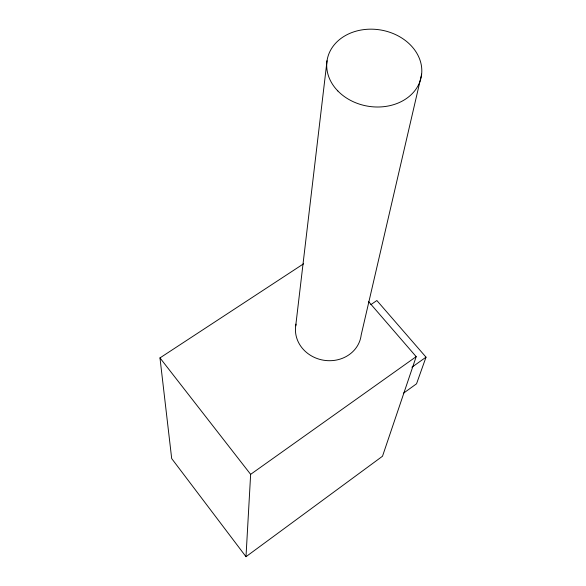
<?xml version="1.0" encoding="UTF-8"?>
<svg xmlns="http://www.w3.org/2000/svg" width="586" height="586" viewBox="0 0 586 586"><rect width="100%" height="100%" fill="white"/><g stroke="black" fill="none" stroke-linecap="round" stroke-linejoin="round"><path stroke-width="0.88" d="M368.411 301.394L416.185 356.647L382.504 456.23L245.995 556.7L250.64 474.345L159.978 357.907L303.592 263.795M295.718 325.816L327.039 60.724M421.642 74.144L361.181 335.002A33.058 29.849 9.9 0 1 323.538 360.214A33.058 29.849 9.9 0 1 296.025 324.117M370.843 304.654L376.864 300.53L426.022 357.174L416.543 383.793L403.336 393.309M411.899 367.254L426.022 357.174M250.64 474.345L416.185 356.647M245.995 556.7L171.691 458.56L159.978 357.907M337.844 90.969A47.788 38.639 9.6 0 0 418.961 83.908A47.788 38.639 9.6 0 0 365.964 29.381A47.788 38.639 9.6 0 0 337.844 90.969"/></g></svg>
